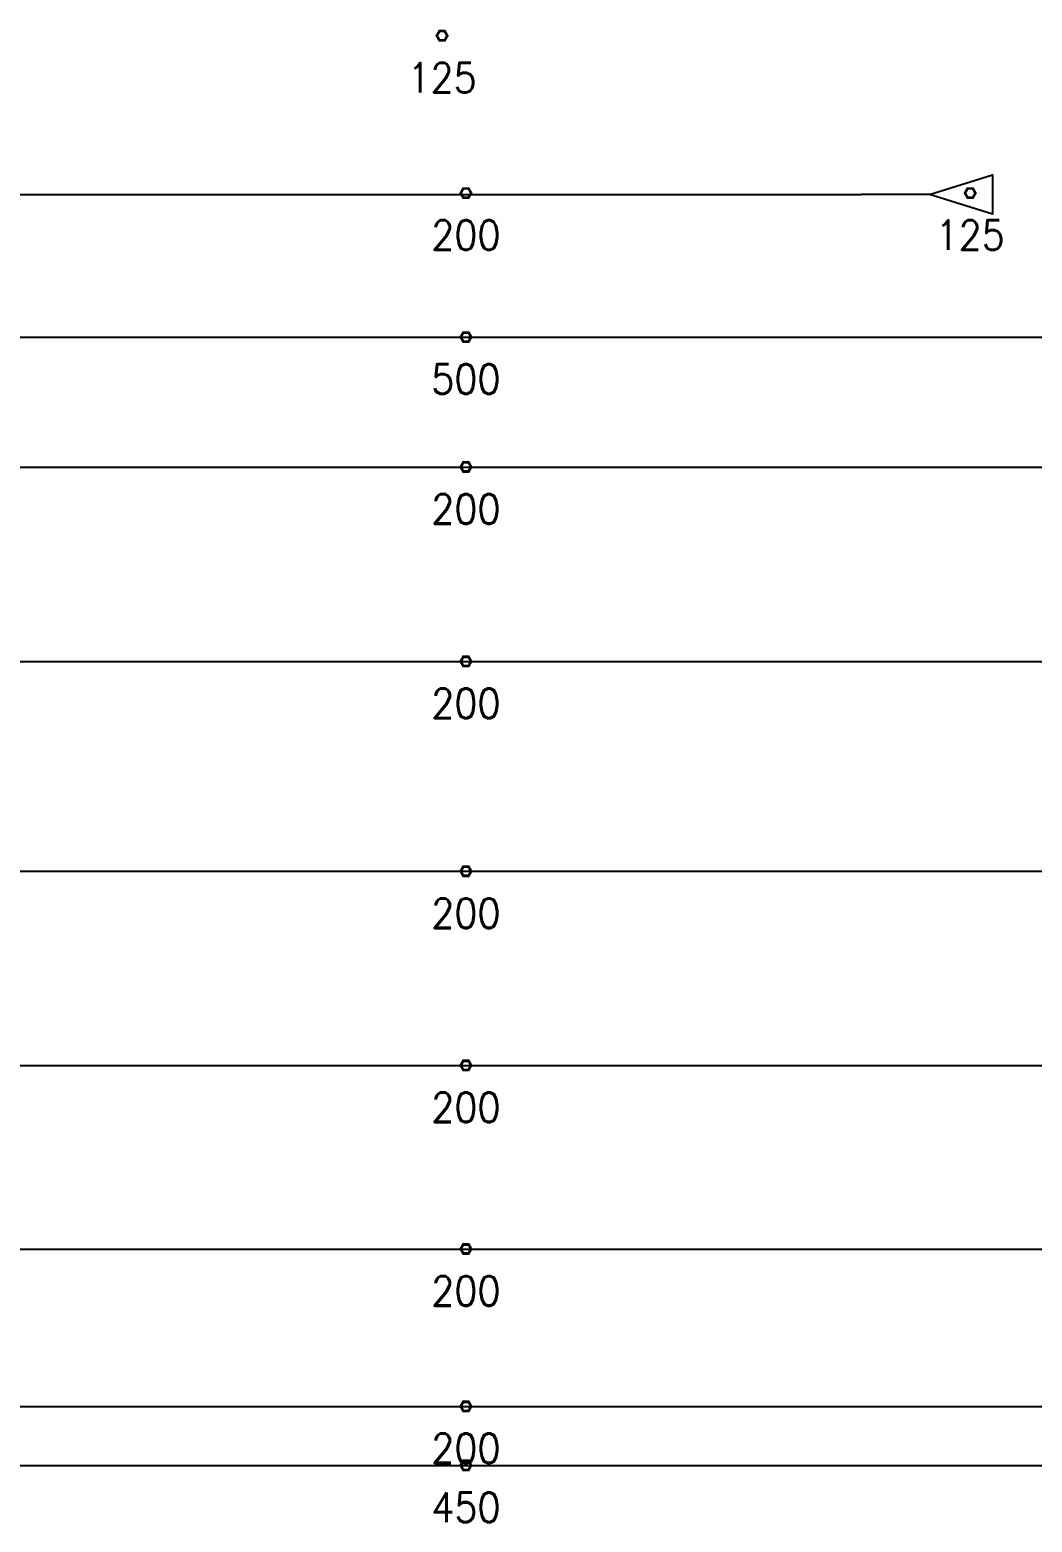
# Model space of a CAD drawing. Header units: millimetres. Extents: x 131700 to 589785, y -24154 to 46087.
# Drawn here: x 410124 to 417768, y 29216 to 40595 of the extents above; entities that cross this region are included whole.
import ezdxf
from ezdxf.enums import TextEntityAlignment as Align

# ---------------------------------------------------------------- set-up
doc = ezdxf.new("R2010")
doc.units = ezdxf.units.MM
doc.layers.get('0').update_dxf_attribs({"lineweight": 20})
doc.layers.add('ARES_TAG', color=3, linetype='Continuous')
doc.layers.add('NDC_S_TENDON', color=10, linetype='Continuous')
doc.layers.add('Current_plane_Column', color=7, linetype='Continuous', true_color=0x4b00ff)
doc.layers.add('NDC_LCAP', color=87, linetype='Continuous', plot=False)
doc.layers.add('NDC_S-TENDON', color=6, linetype='Continuous', lineweight=35)
doc.layers.add('NDC_S_ANNO', color=7, linetype='Continuous', lineweight=20)
doc.styles.add('ARES_BIGTEXT', font='VHARIALN.TTF')
doc.styles.add('ARES_ROMANS_0.36', font='romans.shx', dxfattribs={"width": 0.36, "bigfont": 'vns.shx'})
doc.styles.get("Standard").update_dxf_attribs({"font": 'arial.ttf'})

# ---------------------------------------------------------------- blocks, each defined once
blk = doc.blocks.new('*U579')
at = {"layer": 'NDC_S_TENDON'}
blk.add_line((-16450, 0), (25150, 0), dxfattribs=at)
at = {"layer": 'ARES_TAG', "style": 'ARES_ROMANS_0.36', "width": 0.36}
blk.add_attdef('S3', text='', height=375, rotation=6.4084, dxfattribs=at).set_placement((-31310, -1669), align=Align.MIDDLE_CENTER)
at = {"layer": 'NDC_LCAP', "style": 'ARES_BIGTEXT'}
blk.add_attdef('L', text='', height=350, rotation=6.4084, dxfattribs=at).set_placement((-32036, -1751), align=Align.MIDDLE_RIGHT)
blk = doc.blocks.new('*U580')
at = {"layer": 'NDC_S_TENDON'}
blk.add_line((-16450, 0), (25150, 0), dxfattribs=at)
at = {"layer": 'ARES_TAG', "style": 'ARES_ROMANS_0.36', "width": 0.36}
blk.add_attdef('S3', text='', height=375, rotation=5.4568, dxfattribs=at).set_placement((-31316, -1420), align=Align.MIDDLE_CENTER)
at = {"layer": 'NDC_LCAP', "style": 'ARES_BIGTEXT'}
blk.add_attdef('L', text='', height=350, rotation=5.4568, dxfattribs=at).set_placement((-32043, -1490), align=Align.MIDDLE_RIGHT)
blk = doc.blocks.new('*U576')
at = {"layer": 'NDC_S_TENDON'}
blk.add_line((5123, 0), (29656, 0), dxfattribs=at)
blk.add_lwpolyline([(30176, 0), (30656, 150), (30656, -150), (30176, 0), (29656, 0)], dxfattribs=at)
at = {"layer": 'ARES_TAG', "style": 'ARES_ROMANS_0.36', "width": 0.36}
blk.add_attdef('S3', text='', height=375, dxfattribs=at).set_placement((-10125, 0), align=Align.MIDDLE_CENTER)
at = {"layer": 'NDC_LCAP', "style": 'ARES_BIGTEXT'}
blk.add_attdef('L', text='', height=350, dxfattribs=at).set_placement((-10856, 0), align=Align.MIDDLE_RIGHT)
blk = doc.blocks.new('*U581')
at = {"layer": 'NDC_S_TENDON'}
blk.add_line((5123, 0), (56672, 0), dxfattribs=at)
at = {"layer": 'ARES_TAG', "style": 'ARES_ROMANS_0.36', "width": 0.36}
blk.add_attdef('S3', text='', height=375, dxfattribs=at).set_placement((-10195, 0), align=Align.MIDDLE_CENTER)
at = {"layer": 'NDC_LCAP', "style": 'ARES_BIGTEXT'}
blk.add_attdef('L', text='', height=350, dxfattribs=at).set_placement((-10926, 0), align=Align.MIDDLE_RIGHT)
blk = doc.blocks.new('*U582')
at = {"layer": 'NDC_S_TENDON'}
blk.add_line((5123, 0), (56672, 0), dxfattribs=at)
at = {"layer": 'ARES_TAG', "style": 'ARES_ROMANS_0.36', "width": 0.36}
blk.add_attdef('S3', text='', height=375, dxfattribs=at).set_placement((-9038, 0), align=Align.MIDDLE_CENTER)
at = {"layer": 'NDC_LCAP', "style": 'ARES_BIGTEXT'}
blk.add_attdef('L', text='', height=350, dxfattribs=at).set_placement((-9769, 0), align=Align.MIDDLE_RIGHT)
blk = doc.blocks.new('*U583')
at = {"layer": 'NDC_S_TENDON'}
blk.add_line((5123, 0), (56672, 0), dxfattribs=at)
at = {"layer": 'ARES_TAG', "style": 'ARES_ROMANS_0.36', "width": 0.36}
blk.add_attdef('S3', text='', height=375, dxfattribs=at).set_placement((-9038, 0), align=Align.MIDDLE_CENTER)
at = {"layer": 'NDC_LCAP', "style": 'ARES_BIGTEXT'}
blk.add_attdef('L', text='', height=350, dxfattribs=at).set_placement((-9769, 0), align=Align.MIDDLE_RIGHT)
blk = doc.blocks.new('*U586')
at = {"layer": 'NDC_S_TENDON'}
blk.add_line((5123, 0), (56672, 0), dxfattribs=at)
at = {"layer": 'ARES_TAG', "style": 'ARES_ROMANS_0.36', "width": 0.36}
blk.add_attdef('S3', text='', height=375, dxfattribs=at).set_placement((-10219, 0), align=Align.MIDDLE_CENTER)
at = {"layer": 'NDC_LCAP', "style": 'ARES_BIGTEXT'}
blk.add_attdef('L', text='', height=350, dxfattribs=at).set_placement((-10950, 0), align=Align.MIDDLE_RIGHT)
blk = doc.blocks.new('TDX')
at = {"layer": 'NDC_S-TENDON', "linetype": 'Continuous'}
for points, elevation in [([(30708, 31050, 20, 20, 0), (30688, 31085, 20, 20, 0), (30648, 31085, 20, 20, 0), (30628, 31050, 20, 20, 0), (30648, 31015, 20, 20, 0), (30688, 31015, 20, 20, 0)], 2553), ([(30708, 31050, 20, 20, 0), (30688, 31085, 20, 20, 0), (30648, 31085, 20, 20, 0), (30628, 31050, 20, 20, 0), (30648, 31015, 20, 20, 0), (30688, 31015, 20, 20, 0)], 2553), ([(30890, 29850, 20, 20, 0), (30870, 29885, 20, 20, 0), (30830, 29885, 20, 20, 0), (30810, 29850, 20, 20, 0), (30830, 29815, 20, 20, 0), (30870, 29815, 20, 20, 0)], 172), ([(30890, 29850, 20, 20, 0), (30870, 29885, 20, 20, 0), (30830, 29885, 20, 20, 0), (30810, 29850, 20, 20, 0), (30830, 29815, 20, 20, 0), (30870, 29815, 20, 20, 0)], 172), ([(30890, 29850, 20, 20, 0), (30870, 29885, 20, 20, 0), (30830, 29885, 20, 20, 0), (30810, 29850, 20, 20, 0), (30830, 29815, 20, 20, 0), (30870, 29815, 20, 20, 0)], 172), ([(30890, 29850, 20, 20, 0), (30870, 29885, 20, 20, 0), (30830, 29885, 20, 20, 0), (30810, 29850, 20, 20, 0), (30830, 29815, 20, 20, 0), (30870, 29815, 20, 20, 0)], 172), ([(30890, 29850, 20, 20, 0), (30870, 29885, 20, 20, 0), (30830, 29885, 20, 20, 0), (30810, 29850, 20, 20, 0), (30830, 29815, 20, 20, 0), (30870, 29815, 20, 20, 0)], 2661), ([(30890, 29850, 20, 20, 0), (30870, 29885, 20, 20, 0), (30830, 29885, 20, 20, 0), (30810, 29850, 20, 20, 0), (30830, 29815, 20, 20, 0), (30870, 29815, 20, 20, 0)], 2661), ([(30890, 29850, 20, 20, 0), (30870, 29885, 20, 20, 0), (30830, 29885, 20, 20, 0), (30810, 29850, 20, 20, 0), (30830, 29815, 20, 20, 0), (30870, 29815, 20, 20, 0)], 2661), ([(30890, 29850, 20, 20, 0), (30870, 29885, 20, 20, 0), (30830, 29885, 20, 20, 0), (30810, 29850, 20, 20, 0), (30830, 29815, 20, 20, 0), (30870, 29815, 20, 20, 0)], 2661), ([(34736, 29850, 20, 20, 0), (34716, 29885, 20, 20, 0), (34676, 29885, 20, 20, 0), (34656, 29850, 20, 20, 0), (34676, 29815, 20, 20, 0), (34716, 29815, 20, 20, 0)], 64), ([(34736, 29850, 20, 20, 0), (34716, 29885, 20, 20, 0), (34676, 29885, 20, 20, 0), (34656, 29850, 20, 20, 0), (34676, 29815, 20, 20, 0), (34716, 29815, 20, 20, 0)], 64), ([(30890, 28753, 20, 20, 0), (30870, 28787, 20, 20, 0), (30830, 28787, 20, 20, 0), (30810, 28753, 20, 20, 0), (30830, 28718, 20, 20, 0), (30870, 28718, 20, 20, 0)], 2900), ([(30890, 28753, 20, 20, 0), (30870, 28787, 20, 20, 0), (30830, 28787, 20, 20, 0), (30810, 28753, 20, 20, 0), (30830, 28718, 20, 20, 0), (30870, 28718, 20, 20, 0)], 2900), ([(30890, 28753, 20, 20, 0), (30870, 28787, 20, 20, 0), (30830, 28787, 20, 20, 0), (30810, 28753, 20, 20, 0), (30830, 28718, 20, 20, 0), (30870, 28718, 20, 20, 0)], 2900), ([(30890, 28753, 20, 20, 0), (30870, 28787, 20, 20, 0), (30830, 28787, 20, 20, 0), (30810, 28753, 20, 20, 0), (30830, 28718, 20, 20, 0), (30870, 28718, 20, 20, 0)], 2900), ([(30890, 28753, 20, 20, 0), (30870, 28787, 20, 20, 0), (30830, 28787, 20, 20, 0), (30810, 28753, 20, 20, 0), (30830, 28718, 20, 20, 0), (30870, 28718, 20, 20, 0)], 5389), ([(30890, 28753, 20, 20, 0), (30870, 28787, 20, 20, 0), (30830, 28787, 20, 20, 0), (30810, 28753, 20, 20, 0), (30830, 28718, 20, 20, 0), (30870, 28718, 20, 20, 0)], 5389), ([(30890, 28753, 20, 20, 0), (30870, 28787, 20, 20, 0), (30830, 28787, 20, 20, 0), (30810, 28753, 20, 20, 0), (30830, 28718, 20, 20, 0), (30870, 28718, 20, 20, 0)], 5389), ([(30890, 28753, 20, 20, 0), (30870, 28787, 20, 20, 0), (30830, 28787, 20, 20, 0), (30810, 28753, 20, 20, 0), (30830, 28718, 20, 20, 0), (30870, 28718, 20, 20, 0)], 5389), ([(30890, 28752, 20, 20, 0), (30870, 28786, 20, 20, 0), (30830, 28786, 20, 20, 0), (30810, 28752, 20, 20, 0), (30830, 28717, 20, 20, 0), (30870, 28717, 20, 20, 0)], 4814), ([(30890, 28752, 20, 20, 0), (30870, 28786, 20, 20, 0), (30830, 28786, 20, 20, 0), (30810, 28752, 20, 20, 0), (30830, 28717, 20, 20, 0), (30870, 28717, 20, 20, 0)], 4814), ([(30890, 28752, 20, 20, 0), (30870, 28786, 20, 20, 0), (30830, 28786, 20, 20, 0), (30810, 28752, 20, 20, 0), (30830, 28717, 20, 20, 0), (30870, 28717, 20, 20, 0)], 4814), ([(30890, 28752, 20, 20, 0), (30870, 28786, 20, 20, 0), (30830, 28786, 20, 20, 0), (30810, 28752, 20, 20, 0), (30830, 28717, 20, 20, 0), (30870, 28717, 20, 20, 0)], 4814), ([(30890, 27762, 20, 20, 0), (30870, 27797, 20, 20, 0), (30830, 27797, 20, 20, 0), (30810, 27762, 20, 20, 0), (30830, 27728, 20, 20, 0), (30870, 27728, 20, 20, 0)], 2950), ([(30890, 27762, 20, 20, 0), (30870, 27797, 20, 20, 0), (30830, 27797, 20, 20, 0), (30810, 27762, 20, 20, 0), (30830, 27728, 20, 20, 0), (30870, 27728, 20, 20, 0)], 2950), ([(30890, 27762, 20, 20, 0), (30870, 27797, 20, 20, 0), (30830, 27797, 20, 20, 0), (30810, 27762, 20, 20, 0), (30830, 27728, 20, 20, 0), (30870, 27728, 20, 20, 0)], 2950), ([(30890, 27762, 20, 20, 0), (30870, 27797, 20, 20, 0), (30830, 27797, 20, 20, 0), (30810, 27762, 20, 20, 0), (30830, 27728, 20, 20, 0), (30870, 27728, 20, 20, 0)], 2950), ([(30890, 27762, 20, 20, 0), (30870, 27797, 20, 20, 0), (30830, 27797, 20, 20, 0), (30810, 27762, 20, 20, 0), (30830, 27728, 20, 20, 0), (30870, 27728, 20, 20, 0)], 5439), ([(30890, 27762, 20, 20, 0), (30870, 27797, 20, 20, 0), (30830, 27797, 20, 20, 0), (30810, 27762, 20, 20, 0), (30830, 27728, 20, 20, 0), (30870, 27728, 20, 20, 0)], 5439), ([(30890, 27762, 20, 20, 0), (30870, 27797, 20, 20, 0), (30830, 27797, 20, 20, 0), (30810, 27762, 20, 20, 0), (30830, 27728, 20, 20, 0), (30870, 27728, 20, 20, 0)], 5439), ([(30890, 27762, 20, 20, 0), (30870, 27797, 20, 20, 0), (30830, 27797, 20, 20, 0), (30810, 27762, 20, 20, 0), (30830, 27728, 20, 20, 0), (30870, 27728, 20, 20, 0)], 5439), ([(30890, 27761, 20, 20, 0), (30870, 27796, 20, 20, 0), (30830, 27796, 20, 20, 0), (30810, 27761, 20, 20, 0), (30830, 27727, 20, 20, 0), (30870, 27727, 20, 20, 0)], 4864), ([(30890, 27761, 20, 20, 0), (30870, 27796, 20, 20, 0), (30830, 27796, 20, 20, 0), (30810, 27761, 20, 20, 0), (30830, 27727, 20, 20, 0), (30870, 27727, 20, 20, 0)], 4864), ([(30890, 27761, 20, 20, 0), (30870, 27796, 20, 20, 0), (30830, 27796, 20, 20, 0), (30810, 27761, 20, 20, 0), (30830, 27727, 20, 20, 0), (30870, 27727, 20, 20, 0)], 4864), ([(30890, 27761, 20, 20, 0), (30870, 27796, 20, 20, 0), (30830, 27796, 20, 20, 0), (30810, 27761, 20, 20, 0), (30830, 27727, 20, 20, 0), (30870, 27727, 20, 20, 0)], 4864), ([(30890, 26280, 20, 20, 0), (30870, 26315, 20, 20, 0), (30830, 26315, 20, 20, 0), (30810, 26280, 20, 20, 0), (30830, 26245, 20, 20, 0), (30870, 26245, 20, 20, 0)], 2950), ([(30890, 26280, 20, 20, 0), (30870, 26315, 20, 20, 0), (30830, 26315, 20, 20, 0), (30810, 26280, 20, 20, 0), (30830, 26245, 20, 20, 0), (30870, 26245, 20, 20, 0)], 2950), ([(30890, 26280, 20, 20, 0), (30870, 26315, 20, 20, 0), (30830, 26315, 20, 20, 0), (30810, 26280, 20, 20, 0), (30830, 26245, 20, 20, 0), (30870, 26245, 20, 20, 0)], 2950), ([(30890, 26280, 20, 20, 0), (30870, 26315, 20, 20, 0), (30830, 26315, 20, 20, 0), (30810, 26280, 20, 20, 0), (30830, 26245, 20, 20, 0), (30870, 26245, 20, 20, 0)], 2950), ([(30890, 26280, 20, 20, 0), (30870, 26315, 20, 20, 0), (30830, 26315, 20, 20, 0), (30810, 26280, 20, 20, 0), (30830, 26245, 20, 20, 0), (30870, 26245, 20, 20, 0)], 5439), ([(30890, 26280, 20, 20, 0), (30870, 26315, 20, 20, 0), (30830, 26315, 20, 20, 0), (30810, 26280, 20, 20, 0), (30830, 26245, 20, 20, 0), (30870, 26245, 20, 20, 0)], 5439), ([(30890, 26280, 20, 20, 0), (30870, 26315, 20, 20, 0), (30830, 26315, 20, 20, 0), (30810, 26280, 20, 20, 0), (30830, 26245, 20, 20, 0), (30870, 26245, 20, 20, 0)], 5439), ([(30890, 26280, 20, 20, 0), (30870, 26315, 20, 20, 0), (30830, 26315, 20, 20, 0), (30810, 26280, 20, 20, 0), (30830, 26245, 20, 20, 0), (30870, 26245, 20, 20, 0)], 5439), ([(30890, 26279, 20, 20, 0), (30870, 26313, 20, 20, 0), (30830, 26313, 20, 20, 0), (30810, 26279, 20, 20, 0), (30830, 26244, 20, 20, 0), (30870, 26244, 20, 20, 0)], 4864), ([(30890, 26279, 20, 20, 0), (30870, 26313, 20, 20, 0), (30830, 26313, 20, 20, 0), (30810, 26279, 20, 20, 0), (30830, 26244, 20, 20, 0), (30870, 26244, 20, 20, 0)], 4864), ([(30890, 26279, 20, 20, 0), (30870, 26313, 20, 20, 0), (30830, 26313, 20, 20, 0), (30810, 26279, 20, 20, 0), (30830, 26244, 20, 20, 0), (30870, 26244, 20, 20, 0)], 4864), ([(30890, 26279, 20, 20, 0), (30870, 26313, 20, 20, 0), (30830, 26313, 20, 20, 0), (30810, 26279, 20, 20, 0), (30830, 26244, 20, 20, 0), (30870, 26244, 20, 20, 0)], 4864), ([(30890, 24680, 20, 20, 0), (30870, 24715, 20, 20, 0), (30830, 24715, 20, 20, 0), (30810, 24680, 20, 20, 0), (30830, 24645, 20, 20, 0), (30870, 24645, 20, 20, 0)], 2950), ([(30890, 24680, 20, 20, 0), (30870, 24715, 20, 20, 0), (30830, 24715, 20, 20, 0), (30810, 24680, 20, 20, 0), (30830, 24645, 20, 20, 0), (30870, 24645, 20, 20, 0)], 2950), ([(30890, 24680, 20, 20, 0), (30870, 24715, 20, 20, 0), (30830, 24715, 20, 20, 0), (30810, 24680, 20, 20, 0), (30830, 24645, 20, 20, 0), (30870, 24645, 20, 20, 0)], 2950), ([(30890, 24680, 20, 20, 0), (30870, 24715, 20, 20, 0), (30830, 24715, 20, 20, 0), (30810, 24680, 20, 20, 0), (30830, 24645, 20, 20, 0), (30870, 24645, 20, 20, 0)], 2950), ([(30890, 24680, 20, 20, 0), (30870, 24715, 20, 20, 0), (30830, 24715, 20, 20, 0), (30810, 24680, 20, 20, 0), (30830, 24645, 20, 20, 0), (30870, 24645, 20, 20, 0)], 5439), ([(30890, 24680, 20, 20, 0), (30870, 24715, 20, 20, 0), (30830, 24715, 20, 20, 0), (30810, 24680, 20, 20, 0), (30830, 24645, 20, 20, 0), (30870, 24645, 20, 20, 0)], 5439), ([(30890, 24680, 20, 20, 0), (30870, 24715, 20, 20, 0), (30830, 24715, 20, 20, 0), (30810, 24680, 20, 20, 0), (30830, 24645, 20, 20, 0), (30870, 24645, 20, 20, 0)], 5439), ([(30890, 24680, 20, 20, 0), (30870, 24715, 20, 20, 0), (30830, 24715, 20, 20, 0), (30810, 24680, 20, 20, 0), (30830, 24645, 20, 20, 0), (30870, 24645, 20, 20, 0)], 5439), ([(30890, 24679, 20, 20, 0), (30870, 24713, 20, 20, 0), (30830, 24713, 20, 20, 0), (30810, 24679, 20, 20, 0), (30830, 24644, 20, 20, 0), (30870, 24644, 20, 20, 0)], 4864), ([(30890, 24679, 20, 20, 0), (30870, 24713, 20, 20, 0), (30830, 24713, 20, 20, 0), (30810, 24679, 20, 20, 0), (30830, 24644, 20, 20, 0), (30870, 24644, 20, 20, 0)], 4864), ([(30890, 24679, 20, 20, 0), (30870, 24713, 20, 20, 0), (30830, 24713, 20, 20, 0), (30810, 24679, 20, 20, 0), (30830, 24644, 20, 20, 0), (30870, 24644, 20, 20, 0)], 4864), ([(30890, 24679, 20, 20, 0), (30870, 24713, 20, 20, 0), (30830, 24713, 20, 20, 0), (30810, 24679, 20, 20, 0), (30830, 24644, 20, 20, 0), (30870, 24644, 20, 20, 0)], 4864), ([(30890, 23200, 20, 20, 0), (30870, 23235, 20, 20, 0), (30830, 23235, 20, 20, 0), (30810, 23200, 20, 20, 0), (30830, 23165, 20, 20, 0), (30870, 23165, 20, 20, 0)], 2950), ([(30890, 23200, 20, 20, 0), (30870, 23235, 20, 20, 0), (30830, 23235, 20, 20, 0), (30810, 23200, 20, 20, 0), (30830, 23165, 20, 20, 0), (30870, 23165, 20, 20, 0)], 2950), ([(30890, 23200, 20, 20, 0), (30870, 23235, 20, 20, 0), (30830, 23235, 20, 20, 0), (30810, 23200, 20, 20, 0), (30830, 23165, 20, 20, 0), (30870, 23165, 20, 20, 0)], 2950), ([(30890, 23200, 20, 20, 0), (30870, 23235, 20, 20, 0), (30830, 23235, 20, 20, 0), (30810, 23200, 20, 20, 0), (30830, 23165, 20, 20, 0), (30870, 23165, 20, 20, 0)], 2950), ([(30890, 23200, 20, 20, 0), (30870, 23235, 20, 20, 0), (30830, 23235, 20, 20, 0), (30810, 23200, 20, 20, 0), (30830, 23165, 20, 20, 0), (30870, 23165, 20, 20, 0)], 5439), ([(30890, 23200, 20, 20, 0), (30870, 23235, 20, 20, 0), (30830, 23235, 20, 20, 0), (30810, 23200, 20, 20, 0), (30830, 23165, 20, 20, 0), (30870, 23165, 20, 20, 0)], 5439), ([(30890, 23200, 20, 20, 0), (30870, 23235, 20, 20, 0), (30830, 23235, 20, 20, 0), (30810, 23200, 20, 20, 0), (30830, 23165, 20, 20, 0), (30870, 23165, 20, 20, 0)], 5439), ([(30890, 23200, 20, 20, 0), (30870, 23235, 20, 20, 0), (30830, 23235, 20, 20, 0), (30810, 23200, 20, 20, 0), (30830, 23165, 20, 20, 0), (30870, 23165, 20, 20, 0)], 5439), ([(30890, 23199, 20, 20, 0), (30870, 23233, 20, 20, 0), (30830, 23233, 20, 20, 0), (30810, 23199, 20, 20, 0), (30830, 23164, 20, 20, 0), (30870, 23164, 20, 20, 0)], 4864), ([(30890, 23199, 20, 20, 0), (30870, 23233, 20, 20, 0), (30830, 23233, 20, 20, 0), (30810, 23199, 20, 20, 0), (30830, 23164, 20, 20, 0), (30870, 23164, 20, 20, 0)], 4864), ([(30890, 23199, 20, 20, 0), (30870, 23233, 20, 20, 0), (30830, 23233, 20, 20, 0), (30810, 23199, 20, 20, 0), (30830, 23164, 20, 20, 0), (30870, 23164, 20, 20, 0)], 4864), ([(30890, 23199, 20, 20, 0), (30870, 23233, 20, 20, 0), (30830, 23233, 20, 20, 0), (30810, 23199, 20, 20, 0), (30830, 23164, 20, 20, 0), (30870, 23164, 20, 20, 0)], 4864), ([(30890, 21800, 20, 20, 0), (30870, 21835, 20, 20, 0), (30830, 21835, 20, 20, 0), (30810, 21800, 20, 20, 0), (30830, 21765, 20, 20, 0), (30870, 21765, 20, 20, 0)], 2950), ([(30890, 21800, 20, 20, 0), (30870, 21835, 20, 20, 0), (30830, 21835, 20, 20, 0), (30810, 21800, 20, 20, 0), (30830, 21765, 20, 20, 0), (30870, 21765, 20, 20, 0)], 2950), ([(30890, 21800, 20, 20, 0), (30870, 21835, 20, 20, 0), (30830, 21835, 20, 20, 0), (30810, 21800, 20, 20, 0), (30830, 21765, 20, 20, 0), (30870, 21765, 20, 20, 0)], 2950), ([(30890, 21800, 20, 20, 0), (30870, 21835, 20, 20, 0), (30830, 21835, 20, 20, 0), (30810, 21800, 20, 20, 0), (30830, 21765, 20, 20, 0), (30870, 21765, 20, 20, 0)], 2950), ([(30890, 21800, 20, 20, 0), (30870, 21835, 20, 20, 0), (30830, 21835, 20, 20, 0), (30810, 21800, 20, 20, 0), (30830, 21765, 20, 20, 0), (30870, 21765, 20, 20, 0)], 5439), ([(30890, 21800, 20, 20, 0), (30870, 21835, 20, 20, 0), (30830, 21835, 20, 20, 0), (30810, 21800, 20, 20, 0), (30830, 21765, 20, 20, 0), (30870, 21765, 20, 20, 0)], 5439), ([(30890, 21800, 20, 20, 0), (30870, 21835, 20, 20, 0), (30830, 21835, 20, 20, 0), (30810, 21800, 20, 20, 0), (30830, 21765, 20, 20, 0), (30870, 21765, 20, 20, 0)], 5439), ([(30890, 21800, 20, 20, 0), (30870, 21835, 20, 20, 0), (30830, 21835, 20, 20, 0), (30810, 21800, 20, 20, 0), (30830, 21765, 20, 20, 0), (30870, 21765, 20, 20, 0)], 5439), ([(30890, 21799, 20, 20, 0), (30870, 21833, 20, 20, 0), (30830, 21833, 20, 20, 0), (30810, 21799, 20, 20, 0), (30830, 21764, 20, 20, 0), (30870, 21764, 20, 20, 0)], 4864), ([(30890, 21799, 20, 20, 0), (30870, 21833, 20, 20, 0), (30830, 21833, 20, 20, 0), (30810, 21799, 20, 20, 0), (30830, 21764, 20, 20, 0), (30870, 21764, 20, 20, 0)], 4864), ([(30890, 21799, 20, 20, 0), (30870, 21833, 20, 20, 0), (30830, 21833, 20, 20, 0), (30810, 21799, 20, 20, 0), (30830, 21764, 20, 20, 0), (30870, 21764, 20, 20, 0)], 4864), ([(30890, 21799, 20, 20, 0), (30870, 21833, 20, 20, 0), (30830, 21833, 20, 20, 0), (30810, 21799, 20, 20, 0), (30830, 21764, 20, 20, 0), (30870, 21764, 20, 20, 0)], 4864), ([(30890, 20600, 20, 20, 0), (30870, 20635, 20, 20, 0), (30830, 20635, 20, 20, 0), (30810, 20600, 20, 20, 0), (30830, 20565, 20, 20, 0), (30870, 20565, 20, 20, 0)], 2950), ([(30890, 20600, 20, 20, 0), (30870, 20635, 20, 20, 0), (30830, 20635, 20, 20, 0), (30810, 20600, 20, 20, 0), (30830, 20565, 20, 20, 0), (30870, 20565, 20, 20, 0)], 2950), ([(30890, 20600, 20, 20, 0), (30870, 20635, 20, 20, 0), (30830, 20635, 20, 20, 0), (30810, 20600, 20, 20, 0), (30830, 20565, 20, 20, 0), (30870, 20565, 20, 20, 0)], 2950), ([(30890, 20600, 20, 20, 0), (30870, 20635, 20, 20, 0), (30830, 20635, 20, 20, 0), (30810, 20600, 20, 20, 0), (30830, 20565, 20, 20, 0), (30870, 20565, 20, 20, 0)], 2950), ([(30890, 20600, 20, 20, 0), (30870, 20635, 20, 20, 0), (30830, 20635, 20, 20, 0), (30810, 20600, 20, 20, 0), (30830, 20565, 20, 20, 0), (30870, 20565, 20, 20, 0)], 5439), ([(30890, 20600, 20, 20, 0), (30870, 20635, 20, 20, 0), (30830, 20635, 20, 20, 0), (30810, 20600, 20, 20, 0), (30830, 20565, 20, 20, 0), (30870, 20565, 20, 20, 0)], 5439), ([(30890, 20600, 20, 20, 0), (30870, 20635, 20, 20, 0), (30830, 20635, 20, 20, 0), (30810, 20600, 20, 20, 0), (30830, 20565, 20, 20, 0), (30870, 20565, 20, 20, 0)], 5439), ([(30890, 20600, 20, 20, 0), (30870, 20635, 20, 20, 0), (30830, 20635, 20, 20, 0), (30810, 20600, 20, 20, 0), (30830, 20565, 20, 20, 0), (30870, 20565, 20, 20, 0)], 5439), ([(30890, 20599, 20, 20, 0), (30870, 20633, 20, 20, 0), (30830, 20633, 20, 20, 0), (30810, 20599, 20, 20, 0), (30830, 20564, 20, 20, 0), (30870, 20564, 20, 20, 0)], 4864), ([(30890, 20599, 20, 20, 0), (30870, 20633, 20, 20, 0), (30830, 20633, 20, 20, 0), (30810, 20599, 20, 20, 0), (30830, 20564, 20, 20, 0), (30870, 20564, 20, 20, 0)], 4864), ([(30890, 20599, 20, 20, 0), (30870, 20633, 20, 20, 0), (30830, 20633, 20, 20, 0), (30810, 20599, 20, 20, 0), (30830, 20564, 20, 20, 0), (30870, 20564, 20, 20, 0)], 4864), ([(30890, 20599, 20, 20, 0), (30870, 20633, 20, 20, 0), (30830, 20633, 20, 20, 0), (30810, 20599, 20, 20, 0), (30830, 20564, 20, 20, 0), (30870, 20564, 20, 20, 0)], 4864), ([(30890, 20150, 20, 20, 0), (30870, 20185, 20, 20, 0), (30830, 20185, 20, 20, 0), (30810, 20150, 20, 20, 0), (30830, 20115, 20, 20, 0), (30870, 20115, 20, 20, 0)], 2950), ([(30890, 20150, 20, 20, 0), (30870, 20185, 20, 20, 0), (30830, 20185, 20, 20, 0), (30810, 20150, 20, 20, 0), (30830, 20115, 20, 20, 0), (30870, 20115, 20, 20, 0)], 2950), ([(30890, 20150, 20, 20, 0), (30870, 20185, 20, 20, 0), (30830, 20185, 20, 20, 0), (30810, 20150, 20, 20, 0), (30830, 20115, 20, 20, 0), (30870, 20115, 20, 20, 0)], 2950), ([(30890, 20150, 20, 20, 0), (30870, 20185, 20, 20, 0), (30830, 20185, 20, 20, 0), (30810, 20150, 20, 20, 0), (30830, 20115, 20, 20, 0), (30870, 20115, 20, 20, 0)], 2950), ([(30890, 20150, 20, 20, 0), (30870, 20185, 20, 20, 0), (30830, 20185, 20, 20, 0), (30810, 20150, 20, 20, 0), (30830, 20115, 20, 20, 0), (30870, 20115, 20, 20, 0)], 5439), ([(30890, 20150, 20, 20, 0), (30870, 20185, 20, 20, 0), (30830, 20185, 20, 20, 0), (30810, 20150, 20, 20, 0), (30830, 20115, 20, 20, 0), (30870, 20115, 20, 20, 0)], 5439), ([(30890, 20150, 20, 20, 0), (30870, 20185, 20, 20, 0), (30830, 20185, 20, 20, 0), (30810, 20150, 20, 20, 0), (30830, 20115, 20, 20, 0), (30870, 20115, 20, 20, 0)], 5439), ([(30890, 20150, 20, 20, 0), (30870, 20185, 20, 20, 0), (30830, 20185, 20, 20, 0), (30810, 20150, 20, 20, 0), (30830, 20115, 20, 20, 0), (30870, 20115, 20, 20, 0)], 5439), ([(30890, 20149, 20, 20, 0), (30870, 20183, 20, 20, 0), (30830, 20183, 20, 20, 0), (30810, 20149, 20, 20, 0), (30830, 20114, 20, 20, 0), (30870, 20114, 20, 20, 0)], 4864), ([(30890, 20149, 20, 20, 0), (30870, 20183, 20, 20, 0), (30830, 20183, 20, 20, 0), (30810, 20149, 20, 20, 0), (30830, 20114, 20, 20, 0), (30870, 20114, 20, 20, 0)], 4864), ([(30890, 20149, 20, 20, 0), (30870, 20183, 20, 20, 0), (30830, 20183, 20, 20, 0), (30810, 20149, 20, 20, 0), (30830, 20114, 20, 20, 0), (30870, 20114, 20, 20, 0)], 4864), ([(30890, 20149, 20, 20, 0), (30870, 20183, 20, 20, 0), (30830, 20183, 20, 20, 0), (30810, 20149, 20, 20, 0), (30830, 20114, 20, 20, 0), (30870, 20114, 20, 20, 0)], 4864)]:
    blk.add_lwpolyline(points, format="xyseb", close=True, dxfattribs=dict(at, elevation=elevation))
for name, p in [('*U576', (4209, 29838, 2489)), ('*U579', (26500, 28752, 4422)), ('*U580', (26500, 27761, 4614)), ('*U581', (4209, 26279, 4717)), ('*U582', (4209, 24679, 4717)), ('*U583', (4209, 23199, 4717)), ('*U583', (4209, 21799, 4717)), ('*U583', (4209, 20599, 4717)), ('*U586', (4209, 20149, 4584))]:
    blk.add_blockref(name, p)
at = {"layer": 'NDC_S_ANNO', "linetype": 'Continuous', "char_height": 225, "attachment_point": 5, "line_spacing_factor": 0.75}
for s, insert in [('\\FSTANDARD.shx;125', (30668, 30730, 2552)), ('\\FSTANDARD.shx;200', (30850, 29530, 172)), ('\\FSTANDARD.shx;200', (30850, 29530, 2661)), ('\\FSTANDARD.shx;125', (34696, 29530, 64)), ('\\FSTANDARD.shx;500', (30850, 28433, 2900)), ('\\FSTANDARD.shx;500', (30850, 28433, 5389)), ('\\FSTANDARD.shx;500', (30850, 28432, 4814)), ('\\FSTANDARD.shx;200', (30850, 27442, 2950)), ('\\FSTANDARD.shx;200', (30850, 27442, 5439)), ('\\FSTANDARD.shx;200', (30850, 27441, 4864)), ('\\FSTANDARD.shx;200', (30850, 25960, 2950)), ('\\FSTANDARD.shx;200', (30850, 25960, 5439)), ('\\FSTANDARD.shx;200', (30850, 25959, 4864)), ('\\FSTANDARD.shx;200', (30850, 24360, 2950)), ('\\FSTANDARD.shx;200', (30850, 24360, 5439)), ('\\FSTANDARD.shx;200', (30850, 24359, 4864)), ('\\FSTANDARD.shx;200', (30850, 22880, 2950)), ('\\FSTANDARD.shx;200', (30850, 22880, 5439)), ('\\FSTANDARD.shx;200', (30850, 22879, 4864)), ('\\FSTANDARD.shx;200', (30850, 21480, 2950)), ('\\FSTANDARD.shx;200', (30850, 21480, 5439)), ('\\FSTANDARD.shx;200', (30850, 21479, 4864)), ('\\FSTANDARD.shx;200', (30850, 20280, 2950)), ('\\FSTANDARD.shx;200', (30850, 20280, 5439)), ('\\FSTANDARD.shx;200', (30850, 20279, 4864)), ('\\FSTANDARD.shx;450', (30850, 19830, 2950)), ('\\FSTANDARD.shx;450', (30850, 19830, 5439)), ('\\FSTANDARD.shx;450', (30850, 19829, 4864))]:
    blk.add_mtext(s, dxfattribs=dict(at, insert=insert))

msp = doc.modelspace()

# ---------------------------------------------------------------- block references
at = {"layer": 'Current_plane_Column'}
msp.add_blockref('TDX', (382600, 9500), dxfattribs=at)

doc.saveas('drawing.dxf')
